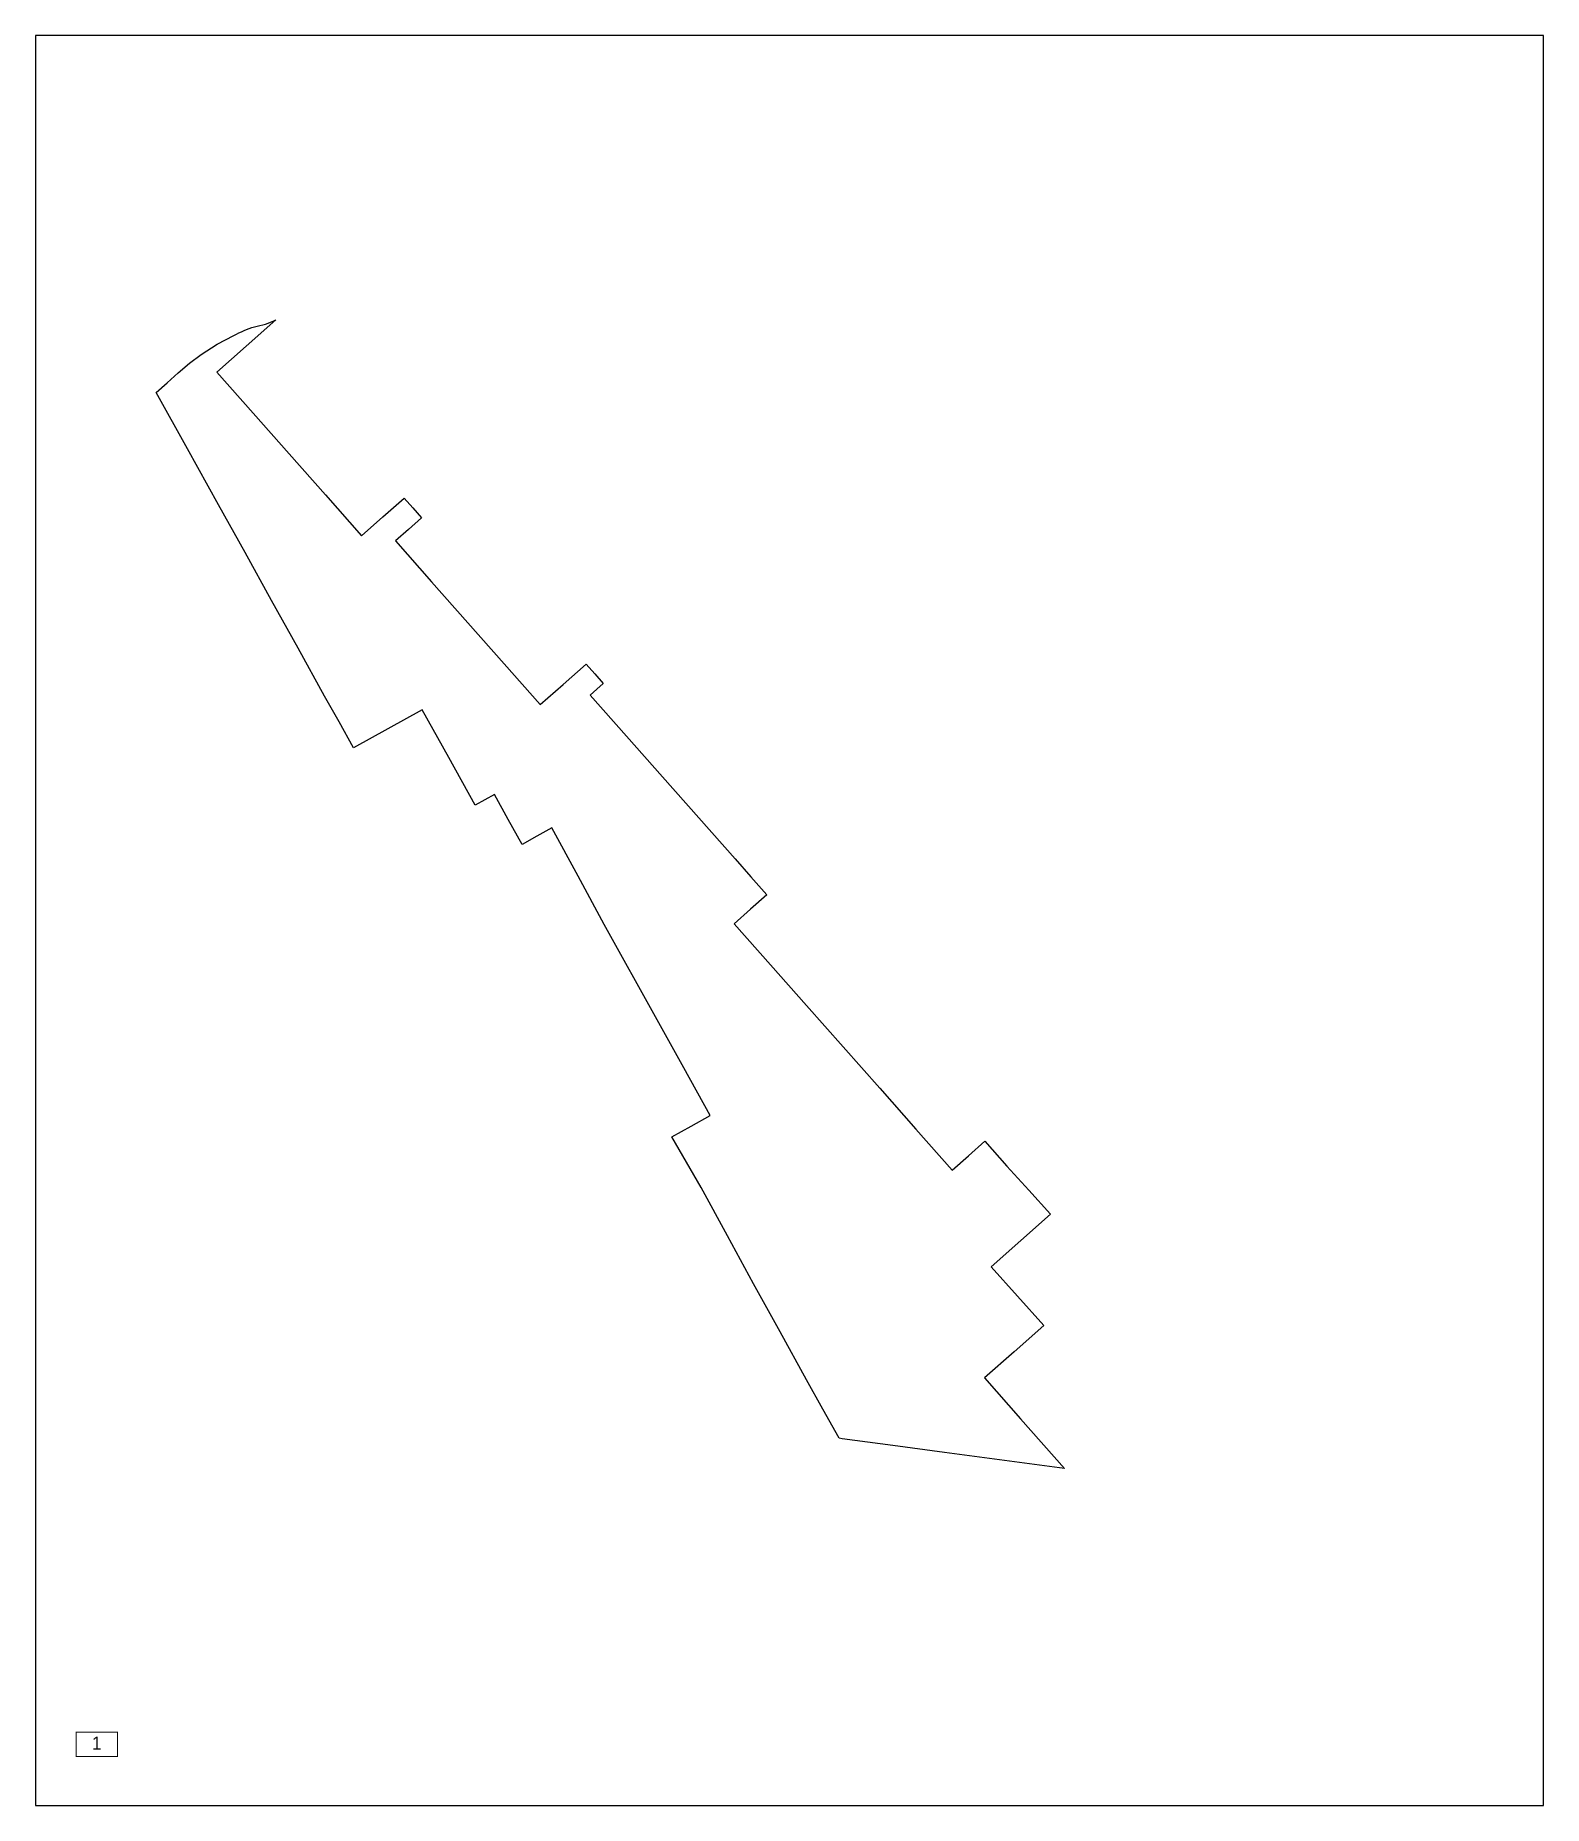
# Model space of a CAD drawing. Extents: x 185508 to 185853, y 655766 to 656171.
import ezdxf
from ezdxf.enums import TextEntityAlignment as Align

# ---------------------------------------------------------------- set-up
doc = ezdxf.new("R2010")
doc.units = 0
doc.header["$MEASUREMENT"] = 0
doc.layers.add('hadpasa', color=255, linetype='Continuous')
doc.layers.add('Pgvul1', color=253, linetype='Continuous')
doc.styles.add('style1', font='hebtxt.shx')

# ---------------------------------------------------------------- blocks, each defined once
blk = doc.blocks.new('hadpasa')
at = {"layer": 'hadpasa', "const_width": 0.25}
blk.add_lwpolyline([(-4.82, -2.88), (-4.82, 2.64), (4.65, 2.64), (4.65, -2.88)], close=True, dxfattribs=at)
at = {"style": 'style1'}
blk.add_attdef('PAGE', text='', height=3, dxfattribs=at).set_placement((-0.11, -1.34), align=Align.CENTER)
at = {"style": 'style1', "flags": 1}
for tag, p in [('SIZE', (-1.63, -4.27)), ('SCALE', (-1.59, -5.2)), ('PAGES', (-1.57, -6.31))]:
    blk.add_attdef(tag, p, '', height=0.75, dxfattribs=at)

msp = doc.modelspace()

# ---------------------------------------------------------------- linework, layer by layer
at = {"layer": 'hadpasa'}
msp.add_lwpolyline([(185853.45, 656170.73), (185508.45, 656170.73), (185508.45, 655765.73), (185853.45, 655765.73)], close=True, dxfattribs=at)
at = {"layer": 'Pgvul1'}
msp.add_lwpolyline([(185538.6, 656091.28), (185541.1, 656093.53), (185543.68, 656095.71), (185546.38, 656097.72), (185550.03, 656100.06), (185553.86, 656102.09, -0.043751), (185558.56, 656104.08, 0.076696), (185563.43, 656105.62), (185556.69, 656099.65), (185549.95, 656093.69), (185558.23, 656084.33), (185566.51, 656074.97), (185574.8, 656065.61), (185583.08, 656056.24), (185587.95, 656060.55), (185592.81, 656064.86), (185594.8, 656062.61), (185596.79, 656060.36), (185593.79, 656057.71), (185590.8, 656055.06), (185599.08, 656045.7), (185607.36, 656036.34), (185615.65, 656026.98), (185623.93, 656017.62), (185629.17, 656022.25), (185634.42, 656026.89), (185636.38, 656024.67), (185638.35, 656022.44), (185636.85, 656021.12), (185635.36, 656019.79), (185643.64, 656010.43), (185651.92, 656001.07), (185660.2, 655991.71), (185668.49, 655982.35), (185672.12, 655978.24), (185675.75, 655974.14), (185672.01, 655970.82), (185668.27, 655967.5), (185676.57, 655958.12), (185684.86, 655948.75), (185693.23, 655939.29), (185701.59, 655929.84), (185709.87, 655920.47), (185718.16, 655911.11), (185721.9, 655914.42), (185725.65, 655917.74), (185730.67, 655912.06), (185735.68, 655906.55), (185740.69, 655901.04), (185733.88, 655895.02), (185727.07, 655889), (185733.1, 655882.3), (185739.13, 655875.6), (185732.33, 655869.58), (185725.52, 655863.56), (185733.8, 655854.19), (185743.86, 655842.82), (185730.13, 655844.67), (185716.39, 655846.52), (185704.56, 655848.11), (185692.97, 655849.67), (185692.32, 655849.76), (185688.57, 655856.45), (185684.81, 655863.13), (185678.78, 655874.1), (185672.75, 655885.07), (185666.75, 655896.1), (185660.76, 655907.14), (185654.07, 655918.77), (185658.44, 655921.19), (185662.81, 655923.62), (185656.75, 655934.55), (185650.69, 655945.48), (185638.57, 655967.35), (185632.57, 655978.38), (185626.57, 655989.42), (185623.17, 655987.53), (185619.76, 655985.63), (185616.6, 655991.32), (185613.44, 655997.02), (185611.26, 655995.81), (185609.07, 655994.59), (185603.01, 656005.52), (185596.94, 656016.46), (185589.07, 656012.09), (185581.21, 656007.73), (185577.91, 656013.66), (185574.61, 656019.59), (185568.55, 656030.52), (185562.48, 656041.46), (185556.42, 656052.39), (185550.35, 656063.32), (185543.22, 656076.17), (185536.09, 656089.02)], format="xyb", close=True, dxfattribs=at)

# ---------------------------------------------------------------- block references
at = {"layer": 'hadpasa'}
msp.add_blockref('hadpasa', (185522.59, 655779.87), dxfattribs=at).add_auto_attribs({'PAGE': '1'})

doc.saveas('drawing.dxf')
